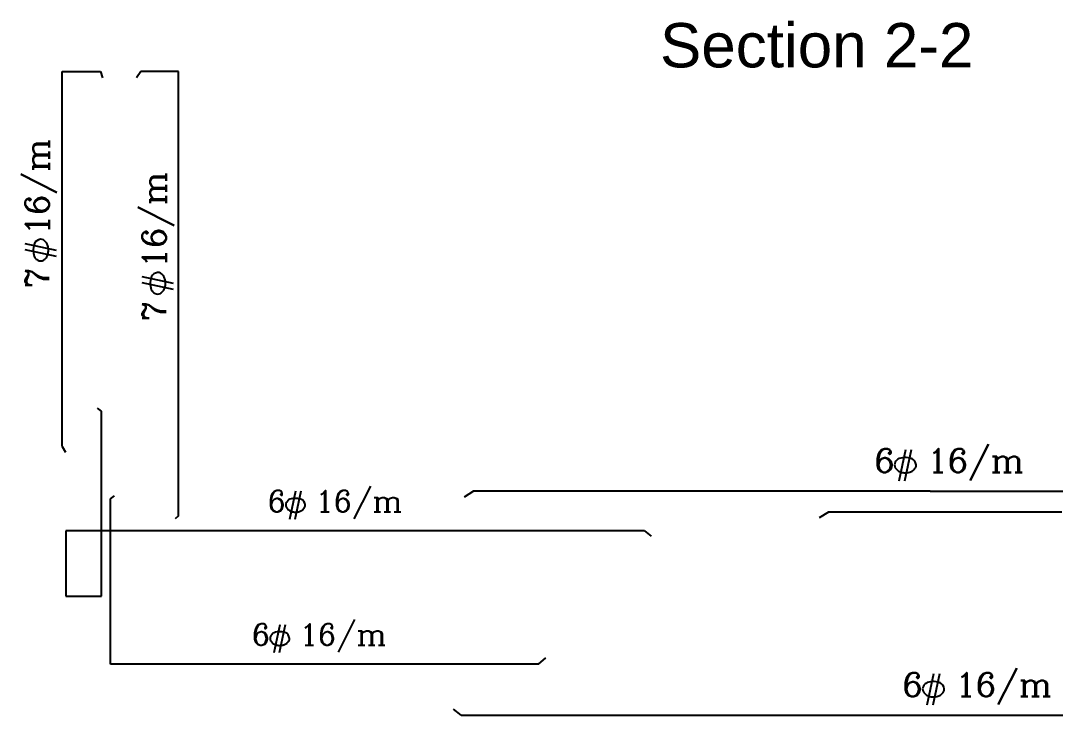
# Model space of a CAD drawing. Header units: metres. Extents: x 64 to 364, y 186 to 335.
# Drawn here: x 240.4 to 253.03, y 268.35 to 276.84 of the extents above; entities that cross this region are included whole.
import ezdxf
from ezdxf.enums import TextEntityAlignment as Align

# ---------------------------------------------------------------- set-up
doc = ezdxf.new("R2010")
doc.units = ezdxf.units.M
doc.header["$MEASUREMENT"] = 0
for name, color, linetype in [('91-TABLE-TEXT', 3, 'Continuous'), ('DIMENSIONS', 2, 'Continuous'), ('STEEL', 5, 'Continuous'), ('YQ_IDEN', 3, 'Continuous')]:
    doc.layers.add(name, color=color, linetype=linetype)
doc.styles.add('1', font='arial.ttf')
doc.styles.add('ROMANC', font='romanc.shx')

msp = doc.modelspace()

# ---------------------------------------------------------------- linework, layer by layer
at = {"layer": 'DIMENSIONS'}
for p, q in [((240.8309, 274.0283), (240.4481, 274.1099)), ((240.8309, 273.9564), (240.4481, 274.038)), ((242.2609, 273.6229), (241.8781, 273.7045)), ((242.2609, 273.5509), (241.8781, 273.6325)), ((251.1262, 271.2157), (251.2078, 271.5985)), ((251.1982, 271.2157), (251.2798, 271.5985)), ((243.6834, 270.7455), (243.7569, 271.09)), ((243.7482, 270.7455), (243.8216, 271.09)), ((243.4912, 269.1157), (243.5646, 269.4602)), ((243.5559, 269.1157), (243.6294, 269.4602)), ((251.4693, 268.4783), (251.5509, 268.8611)), ((251.5413, 268.4783), (251.6229, 268.8611))]:
    msp.add_line(p, q, dxfattribs=at)
for centre, major_axis, ratio, start_param, end_param in [((240.6381, 274.109), (0.0779, 0.0256), 0.6715113, 1.3536921, 2.5954401), ((240.6381, 274.109), (0.064, 0), 0.8847754, 1.0010544, 1.5707963), ((240.6119, 274.0729), (0.1125, 0), 0.8847754, 0.5739799, 1.0010544), ((240.6643, 274.0729), (0.0492, 0.1697), 0.6194377, 1.5056801, 2.6284376), ((240.5703, 274.0491), (-0.1621, 0), 0.8847754, 3.4032805, 3.7155726), ((240.5044, 274.0335), (-0.2303, 0), 0.8847754, 3.1415927, 3.4032805), ((240.5044, 274.0335), (-0.2303, 0), 0.8847754, 2.8799048, 3.1415927), ((240.6643, 273.994), (-0.1125, 0), 0.8847754, 0.5739799, 1.0010544), ((240.6381, 273.9579), (-0.064, 0), 0.8847754, 1.0010544, 1.5707963), ((240.6381, 273.9579), (0.064, 0), 0.8847754, 4.712389, 5.2821309), ((240.6119, 273.994), (0.1125, 0), 0.8847754, -1.0010544, -0.5739799), ((240.5703, 274.0178), (-0.1621, 0), 0.8847754, 2.5676127, 2.8799048), ((242.0943, 273.6674), (0.0492, 0.1697), 0.6194377, 1.5056801, 2.6284376), ((242.0681, 273.7035), (0.0779, 0.0256), 0.6715113, 1.3536921, 2.5954401), ((242.0681, 273.7035), (0.064, 0), 0.8847754, 1.0010544, 1.5707963), ((242.0419, 273.6674), (0.1125, 0), 0.8847754, 0.5739799, 1.0010544), ((242.0003, 273.6436), (-0.1621, 0), 0.8847754, 3.4032805, 3.7155726), ((241.9345, 273.628), (-0.2303, 0), 0.8847754, 3.1415927, 3.4032805), ((242.0943, 273.5886), (-0.1125, 0), 0.8847754, 0.5739799, 1.0010544), ((242.0419, 273.5886), (0.1125, 0), 0.8847754, -1.0010544, -0.5739799), ((242.0003, 273.6124), (-0.1621, 0), 0.8847754, 2.5676127, 2.8799048), ((241.9345, 273.628), (-0.2303, 0), 0.8847754, 2.8799048, 3.1415927), ((242.0681, 273.5524), (-0.064, 0), 0.8847754, 1.0010544, 1.5707963), ((242.0681, 273.5524), (0.064, 0), 0.8847754, 4.712389, 5.2821309), ((251.2427, 271.3823), (-0.1697, 0.0492), 0.6194377, 4.6472727, 5.7700303), ((251.1277, 271.4085), (0, 0.064), 0.8847754, 1.0010544, 1.5707963), ((251.1277, 271.4085), (0, 0.064), 0.8847754, 1.5707963, 2.1405382), ((251.1638, 271.3823), (0, 0.1125), 0.8847754, 0.5739799, 1.0010544), ((251.1638, 271.4347), (0, 0.1125), 0.8847754, 2.1405382, 2.5676127), ((251.2788, 271.4085), (-0.0256, 0.0779), 0.6715113, 4.4952848, 5.7370328), ((251.2427, 271.4347), (0, 0.1125), 0.8847754, 3.7155726, 4.1426471), ((251.2788, 271.4085), (0, 0.064), 0.8847754, 4.1426471, 4.712389), ((251.1877, 271.4763), (0, 0.1621), 0.8847754, 2.5676127, 2.8799048), ((251.2033, 271.5422), (0, 0.2303), 0.8847754, 2.8799048, 3.1415927), ((251.2033, 271.5422), (0, 0.2303), 0.8847754, 3.1415927, 3.4032805), ((251.2189, 271.4763), (0, 0.1621), 0.8847754, 3.4032805, 3.7155726), ((243.7883, 270.8954), (-0.1527, 0.0443), 0.6194377, 4.6472727, 5.7700303), ((243.8208, 270.919), (-0.023, 0.0701), 0.6715113, 4.4952848, 5.7370328), ((243.6848, 270.919), (0, 0.0576), 0.8847754, 1.0010544, 1.5707963), ((243.6848, 270.919), (0, 0.0576), 0.8847754, 1.5707963, 2.1405382), ((243.7173, 270.8954), (0, 0.1013), 0.8847754, 0.5739799, 1.0010544), ((243.7173, 270.9426), (0, 0.1013), 0.8847754, 2.1405382, 2.5676127), ((243.7883, 270.9426), (0, 0.1013), 0.8847754, 3.7155726, 4.1426471), ((243.8208, 270.919), (0, 0.0576), 0.8847754, 4.1426471, 4.712389), ((243.7387, 270.98), (0, 0.1459), 0.8847754, 2.5676127, 2.8799048), ((243.7528, 271.0393), (0, 0.2072), 0.8847754, 2.8799048, 3.1415927), ((243.7528, 271.0393), (0, 0.2072), 0.8847754, 3.1415927, 3.4032805), ((243.7668, 270.98), (0, 0.1459), 0.8847754, 3.4032805, 3.7155726), ((243.5251, 269.2656), (0, 0.1013), 0.8847754, 0.5739799, 1.0010544), ((243.596, 269.2656), (-0.1527, 0.0443), 0.6194377, 4.6472727, 5.7700303), ((243.6285, 269.2892), (-0.023, 0.0701), 0.6715113, 4.4952848, 5.7370328), ((243.4925, 269.2892), (0, 0.0576), 0.8847754, 1.0010544, 1.5707963), ((243.4925, 269.2892), (0, 0.0576), 0.8847754, 1.5707963, 2.1405382), ((243.5251, 269.3127), (0, 0.1013), 0.8847754, 2.1405382, 2.5676127), ((243.5465, 269.3502), (0, 0.1459), 0.8847754, 2.5676127, 2.8799048), ((243.5746, 269.3502), (0, 0.1459), 0.8847754, 3.4032805, 3.7155726), ((243.596, 269.3127), (0, 0.1013), 0.8847754, 3.7155726, 4.1426471), ((243.6285, 269.2892), (0, 0.0576), 0.8847754, 4.1426471, 4.712389), ((243.5605, 269.4094), (0, 0.2072), 0.8847754, 2.8799048, 3.1415927), ((243.5605, 269.4094), (0, 0.2072), 0.8847754, 3.1415927, 3.4032805), ((251.507, 268.6449), (0, 0.1125), 0.8847754, 0.5739799, 1.0010544), ((251.5858, 268.6449), (-0.1697, 0.0492), 0.6194377, 4.6472727, 5.7700303), ((251.622, 268.6711), (-0.0256, 0.0779), 0.6715113, 4.4952848, 5.7370328), ((251.4708, 268.6711), (0, 0.064), 0.8847754, 1.0010544, 1.5707963), ((251.4708, 268.6711), (0, 0.064), 0.8847754, 1.5707963, 2.1405382), ((251.507, 268.6973), (0, 0.1125), 0.8847754, 2.1405382, 2.5676127), ((251.5308, 268.7389), (0, 0.1621), 0.8847754, 2.5676127, 2.8799048), ((251.562, 268.7389), (0, 0.1621), 0.8847754, 3.4032805, 3.7155726), ((251.5858, 268.6973), (0, 0.1125), 0.8847754, 3.7155726, 4.1426471), ((251.622, 268.6711), (0, 0.064), 0.8847754, 4.1426471, 4.712389), ((251.5464, 268.8048), (0, 0.2303), 0.8847754, 2.8799048, 3.1415927), ((251.5464, 268.8048), (0, 0.2303), 0.8847754, 3.1415927, 3.4032805)]:
    msp.add_ellipse(centre, major_axis=major_axis, ratio=ratio, start_param=start_param, end_param=end_param, dxfattribs=at)
at = {"layer": 'STEEL'}
for p, q in [((240.9036, 271.632), (240.9036, 276.2147)), ((240.9036, 276.2147), (241.3698, 276.2147)), ((241.3698, 276.2147), (241.3939, 276.1388)), ((241.8644, 276.2147), (241.8083, 276.1382)), ((242.3231, 276.2147), (241.8644, 276.2147)), ((242.3231, 270.7848), (242.3231, 276.2147)), ((241.3817, 272.0639), (241.3331, 272.1026)), ((241.3817, 271.4503), (241.3817, 272.0639)), ((240.9036, 271.632), (240.9412, 271.5651)), ((241.3817, 269.8047), (241.3817, 271.4503)), ((241.4932, 270.9934), (241.5418, 271.0321)), ((241.4932, 270.3798), (241.4932, 270.9934)), ((245.9264, 271.0862), (245.811, 271.015)), ((251.5073, 271.0862), (245.9264, 271.0862)), ((251.5073, 271.0862), (256.3689, 271.0862)), ((242.3231, 270.7848), (242.2816, 270.7494)), ((250.2654, 270.8311), (250.1499, 270.7599)), ((253.1128, 270.8311), (250.2654, 270.8311)), ((241.7931, 270.6047), (240.9454, 270.6047)), ((240.9454, 270.6047), (240.9454, 269.8047)), ((246.0967, 270.6047), (241.7931, 270.6047)), ((248.0167, 270.6047), (246.0967, 270.6047)), ((248.0167, 270.6047), (248.0985, 270.5386)), ((241.4932, 268.9749), (241.4932, 270.3798)), ((240.9454, 269.8047), (241.3817, 269.8047)), ((246.7224, 268.9749), (241.4932, 268.9749)), ((241.4932, 268.9749), (241.4932, 268.9749)), ((246.7224, 268.9749), (246.8124, 269.05)), ((245.7746, 268.3489), (245.6846, 268.424)), ((245.7746, 268.3489), (246.0967, 268.3489)), ((246.0967, 268.3489), (255.7232, 268.3489))]:
    msp.add_line(p, q, dxfattribs=at)

# ---------------------------------------------------------------- texts
at = {"layer": '91-TABLE-TEXT', "style": 'ROMANC'}
for p in [(240.6169, 274.4831), (242.0469, 274.0776)]:
    msp.add_text('7  16/m', height=0.29066, rotation=90, dxfattribs=at).set_placement(p, align=Align.MIDDLE)
for height, p in [(0.29066, (251.7399, 271.4407)), (0.2616, (244.2358, 270.948)), (0.2616, (244.0435, 269.3182)), (0.29066, (252.083, 268.7033))]:
    msp.add_text('6  16/m', height=height, dxfattribs=at).set_placement(p, align=Align.MIDDLE)
at = {"layer": 'YQ_IDEN', "style": '1'}
msp.add_text('Section 2-2', height=0.541891, dxfattribs=at).set_placement((248.2051, 276.2652))

doc.saveas('drawing.dxf')
